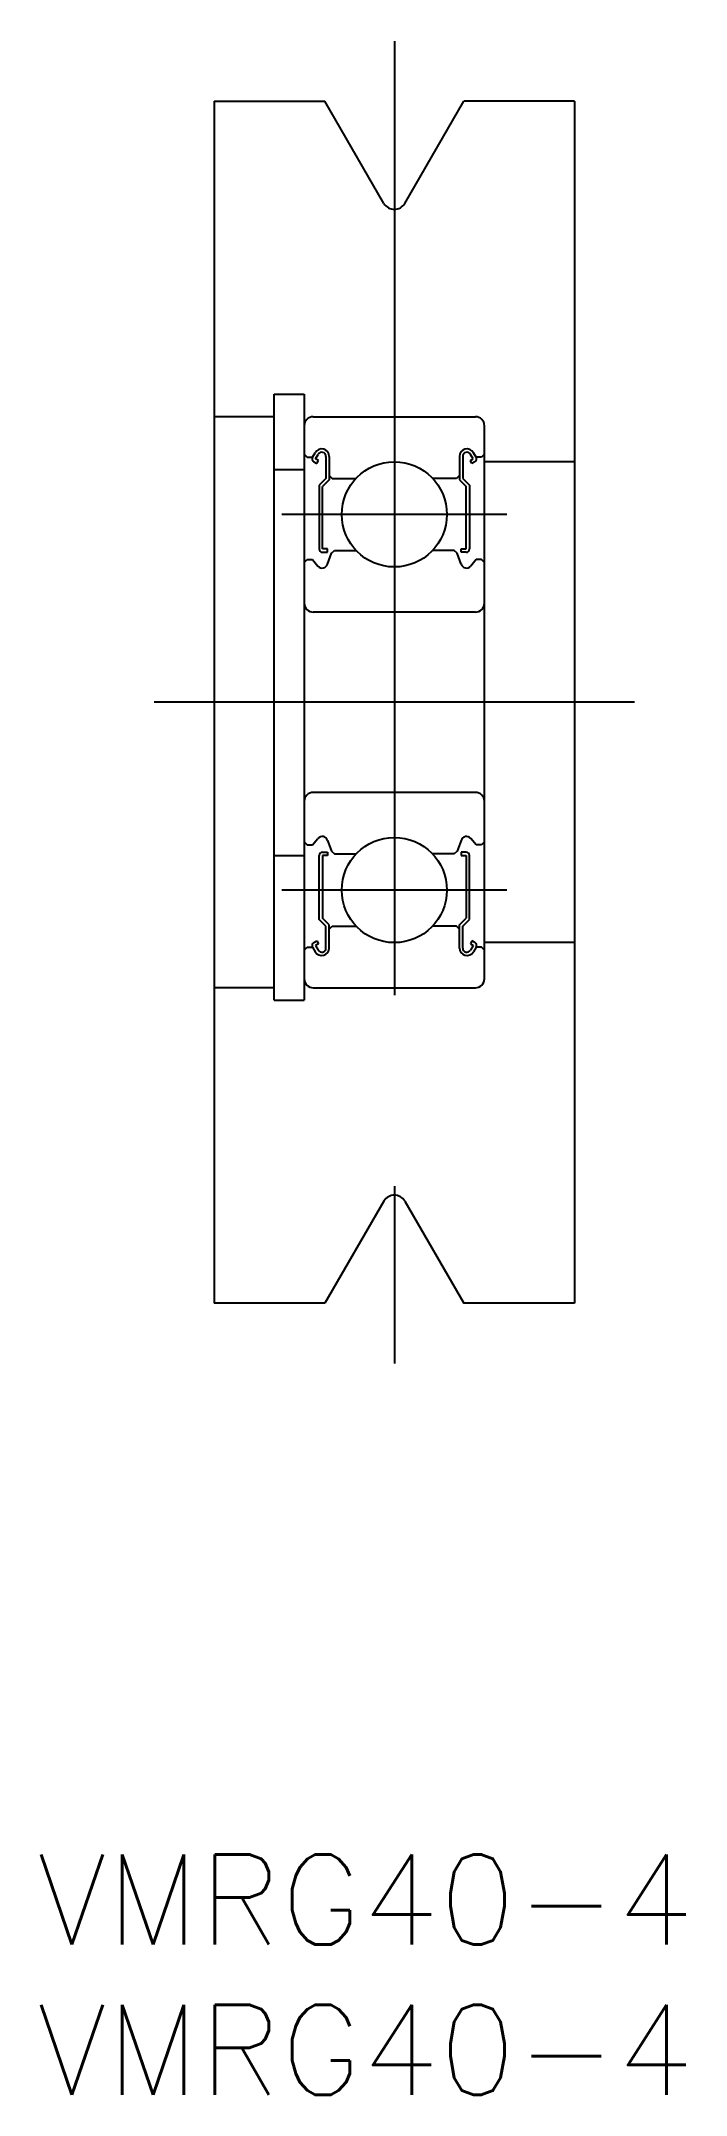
# Model space of a CAD drawing. Extents: x -5.8 to 15.7, y -46.3 to 22.
import ezdxf

# ---------------------------------------------------------------- set-up
doc = ezdxf.new("R2010")
doc.units = 0
doc.linetypes.add('CENTER', pattern=[50.8, 31.75, -6.35, 6.35, -6.35])
doc.layers.get('0').update_dxf_attribs({"linetype": 'CONTINUOUS'})
doc.layers.add('CENTER', color=1, linetype='CENTER')
doc.styles.get("Standard").update_dxf_attribs({"font": 'txt.shx', "height": 3, "bigfont": 'bigfont.shx'})

msp = doc.modelspace()

# ---------------------------------------------------------------- linework, layer by layer
at = {"color": 7, "linetype": 'CONTINUOUS'}
for p, q in [((0, 20), (0, -20)), ((0, 20), (3.691, 20)), ((5.654, 16.6), (3.691, 20)), ((6.346, 16.6), (8.309, 20)), ((12, 20), (8.309, 20)), ((12, 20), (12, -20)), ((2, -9.913), (2, 10.252)), ((2, 10.252), (3, 10.252)), ((3, 10.252), (3, -9.913)), ((2, 9.5), (0, 9.5)), ((3.3, 9.5), (8.7, 9.5)), ((9, -9.2), (9, 9.2)), ((3, 8.25), (3.1, 8.15)), ((3.278, 8.15), (3.368, 8.303)), ((3.374, 8.094), (3.465, 8.248)), ((8.626, 8.094), (8.535, 8.248)), ((8.722, 8.15), (8.632, 8.303)), ((9, 8.25), (8.9, 8.15)), ((2, 7.749), (3, 7.749)), ((3.1, 8.15), (3.278, 8.15)), ((3.318, 7.998), (3.415, 7.943)), ((3.47, 8.039), (3.374, 8.094)), ((3.415, 7.943), (3.47, 8.039)), ((3.722, 8.179), (3.722, 7.45)), ((3.833, 8.179), (3.833, 7.404)), ((3.833, 7.55), (3.933, 7.45)), ((8.167, 7.55), (8.067, 7.45)), ((8.167, 8.179), (8.167, 7.404)), ((8.278, 8.179), (8.278, 7.45)), ((8.53, 8.039), (8.626, 8.094)), ((8.585, 7.943), (8.53, 8.039)), ((8.682, 7.998), (8.585, 7.943)), ((8.9, 8.15), (8.722, 8.15)), ((12, 8), (9, 8)), ((3.722, 7.45), (3.5, 7.228)), ((3.5, 7.228), (3.5, 5.101)), ((3.833, 7.404), (3.611, 7.182)), ((3.611, 5.101), (3.611, 7.182)), ((3.933, 7.45), (4.726, 7.45)), ((8.067, 7.45), (7.274, 7.45)), ((8.167, 7.404), (8.389, 7.182)), ((8.278, 7.45), (8.5, 7.228)), ((8.389, 5.101), (8.389, 7.182)), ((8.5, 7.228), (8.5, 5.101)), ((3.778, 5.101), (3.611, 5.101)), ((3.611, 4.99), (3.778, 4.99)), ((3.778, 4.99), (3.778, 5.101)), ((3.778, 4.597), (3.908, 4.956)), ((3.908, 4.956), (4.008, 5.05)), ((4.008, 5.05), (4.726, 5.05)), ((7.992, 5.05), (7.274, 5.05)), ((8.092, 4.956), (7.992, 5.05)), ((8.222, 4.597), (8.092, 4.956)), ((8.222, 4.99), (8.222, 5.101)), ((8.222, 5.101), (8.389, 5.101)), ((8.389, 4.99), (8.222, 4.99)), ((3, 4.65), (3.1, 4.75)), ((3.1, 4.75), (3.278, 4.75)), ((3.278, 4.75), (3.457, 4.531)), ((8.722, 4.75), (8.543, 4.531)), ((8.9, 4.75), (8.722, 4.75)), ((9, 4.65), (8.9, 4.75)), ((8.7, 3), (3.3, 3)), ((8.7, -3), (3.3, -3)), ((3, -4.65), (3.1, -4.75)), ((3.1, -4.75), (3.278, -4.75)), ((3.278, -4.75), (3.457, -4.531)), ((3.778, -4.597), (3.908, -4.956)), ((8.222, -4.597), (8.092, -4.956)), ((8.722, -4.75), (8.543, -4.531)), ((8.9, -4.75), (8.722, -4.75)), ((9, -4.65), (8.9, -4.75)), ((2, -5.099), (3, -5.099)), ((3.5, -7.228), (3.5, -5.101)), ((3.611, -4.99), (3.778, -4.99)), ((3.611, -5.101), (3.611, -7.182)), ((3.778, -5.101), (3.611, -5.101)), ((3.778, -4.99), (3.778, -5.101)), ((3.908, -4.956), (4.008, -5.05)), ((4.008, -5.05), (4.726, -5.05)), ((7.992, -5.05), (7.274, -5.05)), ((8.092, -4.956), (7.992, -5.05)), ((8.222, -4.99), (8.222, -5.101)), ((8.389, -4.99), (8.222, -4.99)), ((8.222, -5.101), (8.389, -5.101)), ((8.389, -5.101), (8.389, -7.182)), ((8.5, -7.228), (8.5, -5.101)), ((3.722, -7.45), (3.5, -7.228)), ((3.833, -7.404), (3.611, -7.182)), ((3.722, -8.179), (3.722, -7.45)), ((3.833, -8.179), (3.833, -7.404)), ((3.833, -7.55), (3.933, -7.45)), ((3.933, -7.45), (4.726, -7.45)), ((8.067, -7.45), (7.274, -7.45)), ((8.167, -7.55), (8.067, -7.45)), ((8.167, -7.404), (8.389, -7.182)), ((8.167, -8.179), (8.167, -7.404)), ((8.278, -7.45), (8.5, -7.228)), ((8.278, -8.179), (8.278, -7.45)), ((3, -8.25), (3.1, -8.15)), ((3.1, -8.15), (3.278, -8.15)), ((3.278, -8.15), (3.368, -8.303)), ((3.318, -7.998), (3.415, -7.943)), ((3.47, -8.039), (3.374, -8.094)), ((3.374, -8.094), (3.465, -8.248)), ((3.415, -7.943), (3.47, -8.039)), ((8.585, -7.943), (8.53, -8.039)), ((8.53, -8.039), (8.626, -8.094)), ((8.626, -8.094), (8.535, -8.248)), ((8.682, -7.998), (8.585, -7.943)), ((8.722, -8.15), (8.632, -8.303)), ((8.9, -8.15), (8.722, -8.15)), ((9, -8.25), (8.9, -8.15)), ((12, -8), (9, -8)), ((2, -9.5), (0, -9.5)), ((3.3, -9.5), (8.7, -9.5)), ((2, -9.913), (3, -9.913)), ((5.654, -16.6), (3.691, -20)), ((6.346, -16.6), (8.309, -20)), ((3.691, -20), (0, -20)), ((12, -20), (8.309, -20))]:
    msp.add_line(p, q, dxfattribs=at)
for centre in [(6, 6.25), (6, -6.25)]:
    msp.add_circle(centre, 1.75, dxfattribs=at)
for centre, radius, start, end in [((6, 16.8), 0.4, 210, 330), ((3.3, 9.2), 0.3, 90, 180), ((8.7, 9.2), 0.3, 0, 90), ((3.584, 8.179), 0.249, 0, 150.00121), ((3.584, 8.179), 0.138, 0, 150.00256), ((8.416, 8.179), 0.249, 29.99879, 180), ((8.416, 8.179), 0.138, 29.99744, 180), ((3.374, 8.094), 0.111, 149.98707, 240.00905), ((8.626, 8.094), 0.111, 299.99095, 30.01293), ((3.611, 5.101), 0.111, 180.00005, 270.00003), ((8.389, 5.101), 0.111, 269.99997, 359.99995), ((3.599, 4.651), 0.186, 220.0002, 343.15268), ((8.401, 4.651), 0.186, 196.84732, 319.9998), ((3.3, 3.3), 0.3, 180, 270), ((8.7, 3.3), 0.3, 270, 0), ((3.3, -3.3), 0.3, 90, 180), ((8.7, -3.3), 0.3, 0, 90), ((3.599, -4.651), 0.186, 16.84732, 139.9998), ((8.401, -4.651), 0.186, 40.0002, 163.15268), ((3.611, -5.101), 0.111, 89.99997, 179.99995), ((8.389, -5.101), 0.111, 0.00005, 90.00003), ((3.374, -8.094), 0.111, 119.99095, 210.01293), ((3.584, -8.179), 0.249, 209.99879, 0), ((3.584, -8.179), 0.138, 209.99744, 0), ((8.416, -8.179), 0.249, 180, 330.00121), ((8.416, -8.179), 0.138, 180, 330.00256), ((8.626, -8.094), 0.111, 329.98707, 60.00905), ((3.3, -9.2), 0.3, 180, 270), ((8.7, -9.2), 0.3, 270, 0), ((6, -16.8), 0.4, 30, 150)]:
    msp.add_arc(centre, radius, start, end, dxfattribs=at)
at = {"layer": 'CENTER', "color": 1, "linetype": 'CENTER'}
for p, q in [((6, 22), (6, -22)), ((9.75, 6.25), (2.25, 6.25)), ((14, 0), (-2, 0)), ((9.75, -6.25), (2.25, -6.25))]:
    msp.add_line(p, q, dxfattribs=at)

# ---------------------------------------------------------------- texts
at = {"color": 7, "linetype": 'CONTINUOUS'}
for p in [(-5.891, -41.342), (-5.891, -46.342)]:
    msp.add_text('VMRG40-4', height=3, dxfattribs=at).set_placement(p)

doc.saveas('drawing.dxf')
